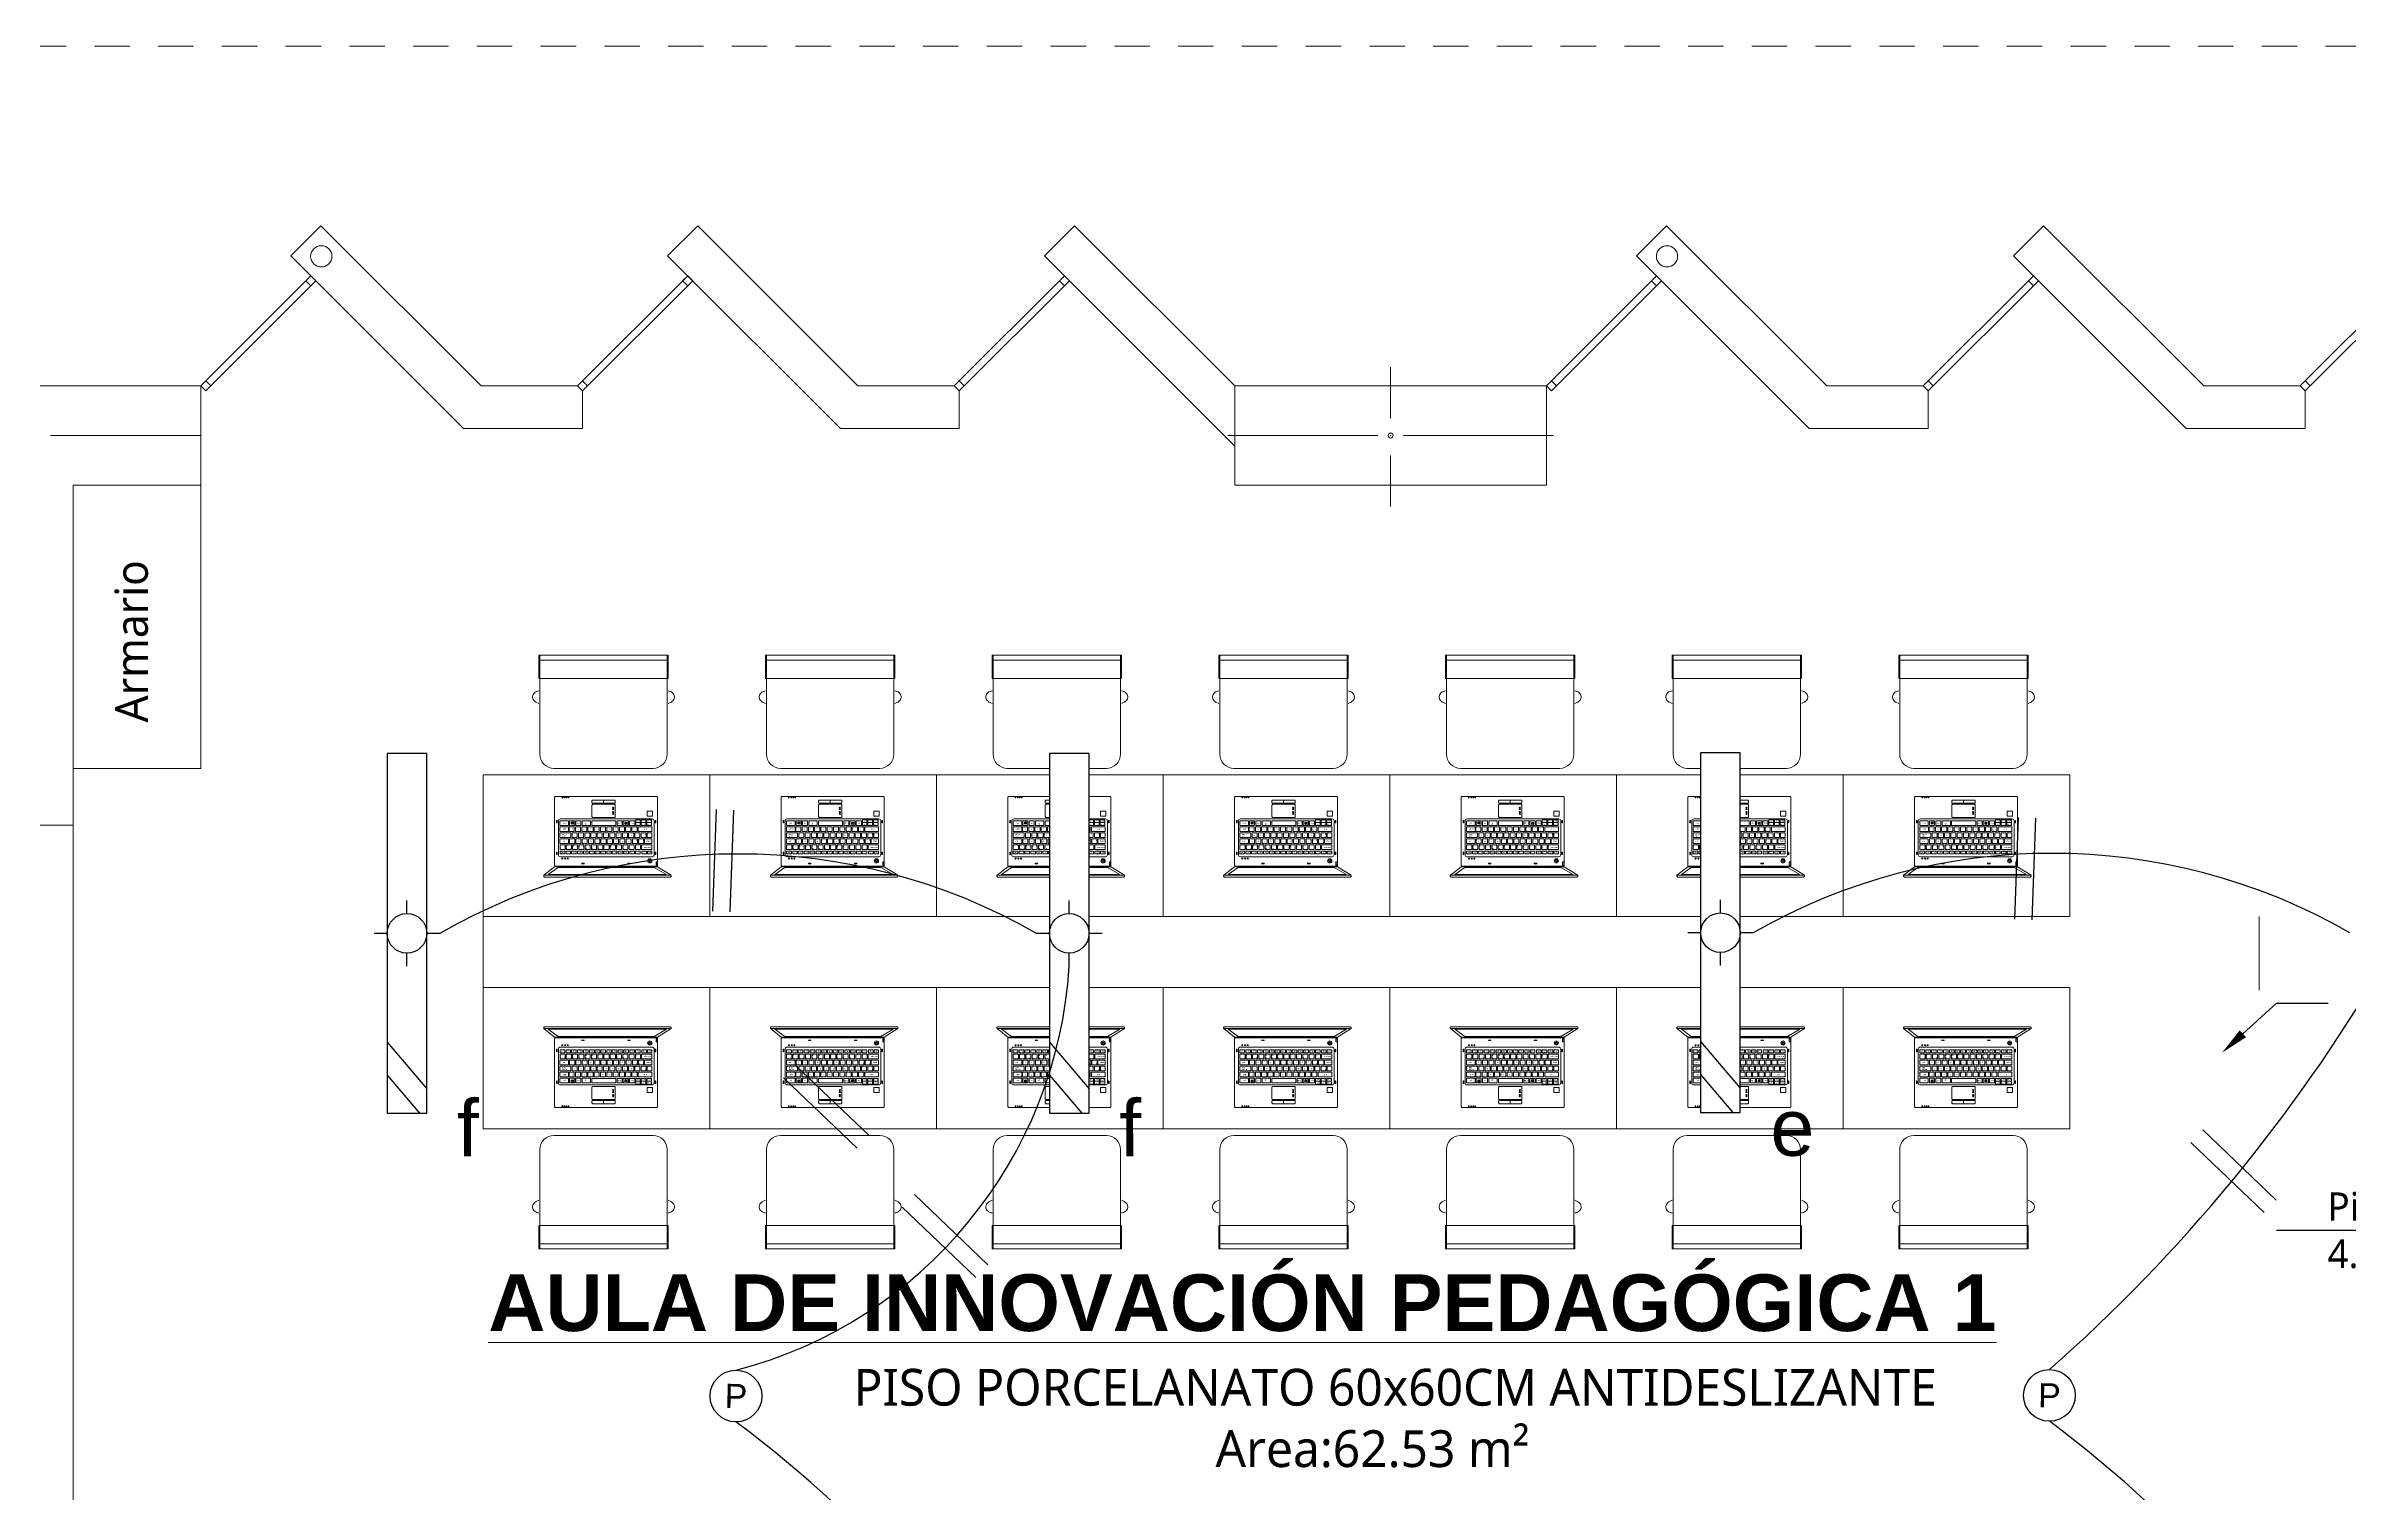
# Model space of a CAD drawing. Header units: metres. Extents: x -17 to 101, y 0 to 79.
# Drawn here: x 6.15 to 14.28, y 48.91 to 54.02 of the extents above; entities that cross this region are included whole.
import ezdxf
from ezdxf import colors
from ezdxf.entities.mleader import LeaderData, LeaderLine
from ezdxf.enums import TextEntityAlignment as Align
from ezdxf.math import Vec2, Vec3

# ---------------------------------------------------------------- set-up
doc = ezdxf.new("R2010")
doc.units = ezdxf.units.M
doc.set_wipeout_variables(frame=1)
doc.linetypes.add('HIDDEN2', pattern=[0.1875, 0.125, -0.0625])
for name, color, linetype, lineweight in [('ALUMBRADO', 1, 'Continuous', 30), ('Cotas varias El', 253, 'Continuous', 13), ('GRAFO 0 BLANCO', 7, 'Continuous', 0)]:
    doc.layers.add(name, color=color, linetype=linetype, lineweight=lineweight)
doc.styles.add('Generales', font='trebuc.ttf', dxfattribs={"height": 0.1})
doc.styles.add('Santa Rosa 1 50', font='trebuc.ttf')
doc.styles.get("Standard").update_dxf_attribs({"font": 'arial.ttf'})

# ---------------------------------------------------------------- blocks, each defined once
blk = doc.blocks.new('ADOSADO')
at = {"color": 1, "lineweight": 25}
blk.add_wipeout([(-0.63, 0.015), (0.64, 0.015), (0.64, 0.155), (-0.63, 0.155)], dxfattribs=at).dxf.layer = 'ALUMBRADO'
at = {"layer": 'ALUMBRADO', "lineweight": 25}
for points in [[(0.005, 0.1548), (0.005, 0.2007)], [(-0.4959, 0.155), (-0.63, 0.0409)], [(-0.3794, 0.155), (-0.5438, 0.015)], [(-0.1107, 0.085), (-0.0648, 0.085)], [(0.0748, 0.085), (0.1207, 0.085)], [(0.005, -0.0307), (0.005, 0.0152)]]:
    blk.add_lwpolyline(points, dxfattribs=at)
at = {"layer": 'ALUMBRADO', "color": 1, "lineweight": 25}
blk.add_lwpolyline([(-0.63, 0.015), (0.64, 0.015), (0.64, 0.155), (-0.63, 0.155)], close=True, dxfattribs=at)
at = {"layer": 'ALUMBRADO', "lineweight": 25}
blk.add_circle((0.005, 0.085), 0.0698, dxfattribs=at)
blk = doc.blocks.new('A$C34F338A5')
at = {"layer": 'GRAFO 0 BLANCO', "color": 8}
for p, q in [((0.7563, 0.6624), (0.7516, 0.6528)), ((0.7573, 0.6643), (0.7563, 0.6624)), ((0.7597, 0.6677), (0.7573, 0.6643)), ((0.7626, 0.6706), (0.7597, 0.6677)), ((0.7659, 0.6728), (0.7626, 0.6706)), ((0.7695, 0.6743), (0.7659, 0.6728)), ((0.7732, 0.6751), (0.7695, 0.6743)), ((0.777, 0.6751), (0.7732, 0.6751)), ((0.7807, 0.6743), (0.777, 0.6751)), ((0.7843, 0.6728), (0.7807, 0.6743)), ((0.7876, 0.6706), (0.7843, 0.6728)), ((0.7905, 0.6677), (0.7876, 0.6706)), ((0.7929, 0.6643), (0.7905, 0.6677)), ((0.7948, 0.6605), (0.7929, 0.6643)), ((0.7961, 0.6563), (0.7948, 0.6605)), ((0.7966, 0.6528), (0.7961, 0.6563)), ((0.8406, 0.6528), (0.905, 0.6528)), ((0.8406, 0.1969), (0.8406, 0.6528)), ((0.905, 0.6528), (0.923, 0.6528)), ((0.905, 0.1969), (0.905, 0.6528)), ((0.923, 0.1969), (0.923, 0.6528)), ((0.7516, 0.1969), (0.7563, 0.1873)), ((0.7563, 0.1873), (0.7573, 0.1854)), ((0.7573, 0.1854), (0.7597, 0.182)), ((0.7597, 0.182), (0.7626, 0.1792)), ((0.7626, 0.1792), (0.7659, 0.177)), ((0.7659, 0.177), (0.7695, 0.1754)), ((0.7695, 0.1754), (0.7732, 0.1747)), ((0.7732, 0.1747), (0.777, 0.1747)), ((0.777, 0.1747), (0.7807, 0.1754)), ((0.7807, 0.1754), (0.7843, 0.177)), ((0.7843, 0.177), (0.7876, 0.1792)), ((0.7876, 0.1792), (0.7905, 0.182)), ((0.7905, 0.182), (0.7929, 0.1854)), ((0.7929, 0.1854), (0.7948, 0.1893)), ((0.7948, 0.1893), (0.7961, 0.1934)), ((0.7961, 0.1934), (0.7966, 0.1969)), ((0.8406, 0.1969), (0.905, 0.1969)), ((0.905, 0.1969), (0.923, 0.1969))]:
    blk.add_line(p, q, dxfattribs=at)
for points in [[(0, 0.8), (0.5, 0.8), (0.5, 0), (0, 0), (0, 0.8)], [(0.3627, 0.4564), (0.3601, 0.459), (0.3627, 0.4615), (0.3627, 0.4564)], [(0.384, 0.4564), (0.3865, 0.459), (0.384, 0.4615), (0.384, 0.4564)]]:
    blk.add_lwpolyline(points, dxfattribs=at)
for points in [[(0.1458, 0.6634), (0.1458, 0.2137), (0.1422, 0.2137, -0.414214), (0.1394, 0.2165), (0.1394, 0.6606, -0.414214), (0.1422, 0.6634)], [(0.176, 0.2531), (0.176, 0.6147, 0.14104), (0.1757, 0.6157), (0.1458, 0.6634), (0.1458, 0.2138), (0.1756, 0.2519, 0.167529)], [(0.4239, 0.2553), (0.4239, 0.6124, 0.414214), (0.421, 0.6153), (0.18, 0.6153, 0.414214), (0.178, 0.6133), (0.178, 0.2544, 0.414214), (0.18, 0.2524), (0.421, 0.2524, 0.414214)], [(0.3448, 0.2727), (0.3448, 0.5965, 0.414214), (0.3377, 0.6036), (0.2181, 0.6036, 0.414214), (0.2109, 0.5965), (0.2109, 0.2727, 0.414214), (0.2181, 0.2656), (0.3377, 0.2656, 0.414214)], [(0.2273, 0.608), (0.2273, 0.6083, 0.414214), (0.2265, 0.6091), (0.2192, 0.6091, 0.414214), (0.2184, 0.6083), (0.2184, 0.608, 0.414214), (0.2192, 0.6073), (0.2265, 0.6073, 0.414214)], [(0.3395, 0.608), (0.3395, 0.6083, 0.414214), (0.3388, 0.6091), (0.3314, 0.6091, 0.414214), (0.3306, 0.6083), (0.3306, 0.608, 0.414214), (0.3314, 0.6073), (0.3388, 0.6073, 0.414214)], [(0.3961, 0.387), (0.3961, 0.4637, 0.414214), (0.3932, 0.4665), (0.3528, 0.4665, 0.414214), (0.3499, 0.4637), (0.3499, 0.387, 0.414214), (0.3528, 0.3842), (0.3932, 0.3842, 0.414214)], [(0.4109, 0.4253), (0.4109, 0.4637, 0.414214), (0.408, 0.4665), (0.4024, 0.4665, 0.414214), (0.3996, 0.4637), (0.3996, 0.4253)], [(0.4109, 0.387), (0.4109, 0.4253), (0.3996, 0.4253), (0.3996, 0.387, 0.414214), (0.4024, 0.3842), (0.408, 0.3842, 0.414214)], [(0.2273, 0.26), (0.2273, 0.2603, 0.414214), (0.2265, 0.2611), (0.2192, 0.2611, 0.414214), (0.2184, 0.2603), (0.2184, 0.26, 0.414214), (0.2192, 0.2593), (0.2265, 0.2593, 0.414214)], [(0.3395, 0.26), (0.3395, 0.2603, 0.414214), (0.3388, 0.2611), (0.3314, 0.2611, 0.414214), (0.3306, 0.2603), (0.3306, 0.26, 0.414214), (0.3314, 0.2593), (0.3388, 0.2593, 0.414214)]]:
    blk.add_lwpolyline(points, format="xyb", close=True, dxfattribs=at)
for points in [[(0.1735, 0.2644), (0.1735, 0.604), (0.1478, 0.6476), (0.1478, 0.2301)], [(0.176, 0.5931), (0.176, 0.5644), (0.178, 0.5644), (0.178, 0.5931)], [(0.176, 0.5931), (0.176, 0.5911), (0.178, 0.5911), (0.178, 0.5931)], [(0.1814, 0.6102), (0.1814, 0.6143), (0.1925, 0.6143), (0.1925, 0.6102)], [(0.1966, 0.5873), (0.1966, 0.5888), (0.1921, 0.5888), (0.1921, 0.5873)], [(0.2211, 0.5796), (0.2211, 0.596), (0.2312, 0.596), (0.2312, 0.5796)], [(0.2211, 0.5596), (0.2211, 0.5761), (0.2312, 0.5761), (0.2312, 0.5596)], [(0.2361, 0.5595), (0.2361, 0.596), (0.2525, 0.596), (0.2525, 0.5595)], [(0.2574, 0.5698), (0.2574, 0.596), (0.2738, 0.596), (0.2738, 0.5698)], [(0.2787, 0.5789), (0.2787, 0.596), (0.2951, 0.596), (0.2951, 0.5789)], [(0.2787, 0.5579), (0.2787, 0.5758), (0.2951, 0.5758), (0.2951, 0.5579)], [(0.3, 0.5473), (0.3, 0.5959), (0.3163, 0.5959), (0.3163, 0.5473)], [(0.3316, 0.5945), (0.3316, 0.5781), (0.3213, 0.5781), (0.3213, 0.5945)], [(0.3316, 0.5747), (0.3316, 0.5583), (0.3213, 0.5583), (0.3213, 0.5747)], [(0.3316, 0.5781), (0.3316, 0.5945), (0.3419, 0.5945), (0.3419, 0.5781)], [(0.3316, 0.5583), (0.3316, 0.5747), (0.3419, 0.5747), (0.3419, 0.5583)], [(0.3537, 0.5976), (0.3537, 0.5795), (0.3717, 0.5795), (0.3717, 0.5976)], [(0.176, 0.5644), (0.176, 0.5664), (0.178, 0.5664), (0.178, 0.5644)], [(0.1882, 0.5102), (0.1882, 0.5187), (0.1864, 0.5187), (0.1864, 0.5102)], [(0.2211, 0.5377), (0.2211, 0.5542), (0.2312, 0.5542), (0.2312, 0.5377)], [(0.2211, 0.5178), (0.2211, 0.5342), (0.2312, 0.5342), (0.2312, 0.5178)], [(0.2211, 0.4962), (0.2211, 0.5126), (0.2312, 0.5126), (0.2312, 0.4962)], [(0.2211, 0.4762), (0.2211, 0.4926), (0.2312, 0.4926), (0.2312, 0.4762)], [(0.2361, 0.5373), (0.2361, 0.5553), (0.2525, 0.5553), (0.2525, 0.5373)], [(0.2361, 0.5151), (0.2361, 0.5331), (0.2525, 0.5331), (0.2525, 0.5151)], [(0.2361, 0.493), (0.2361, 0.5109), (0.2525, 0.5109), (0.2525, 0.493)], [(0.2361, 0.4708), (0.2361, 0.4888), (0.2525, 0.4888), (0.2525, 0.4708)], [(0.2574, 0.5489), (0.2574, 0.5669), (0.2738, 0.5669), (0.2738, 0.5489)], [(0.2574, 0.5268), (0.2574, 0.5447), (0.2738, 0.5447), (0.2738, 0.5268)], [(0.2574, 0.5046), (0.2574, 0.5226), (0.2738, 0.5226), (0.2738, 0.5046)], [(0.2574, 0.4824), (0.2574, 0.5004), (0.2738, 0.5004), (0.2738, 0.4824)], [(0.2787, 0.5357), (0.2787, 0.5536), (0.2951, 0.5536), (0.2951, 0.5357)], [(0.2787, 0.5135), (0.2787, 0.5315), (0.2951, 0.5315), (0.2951, 0.5135)], [(0.2787, 0.4914), (0.2787, 0.5093), (0.2951, 0.5093), (0.2951, 0.4914)], [(0.3, 0.5251), (0.3, 0.5431), (0.3163, 0.5431), (0.3163, 0.5251)], [(0.3, 0.503), (0.3, 0.5209), (0.3163, 0.5209), (0.3163, 0.503)], [(0.3, 0.4808), (0.3, 0.4988), (0.3163, 0.4988), (0.3163, 0.4808)], [(0.3316, 0.5548), (0.3316, 0.5384), (0.3213, 0.5384), (0.3213, 0.5548)], [(0.3213, 0.517), (0.3213, 0.5349), (0.3377, 0.5349), (0.3377, 0.517)], [(0.3213, 0.4948), (0.3213, 0.5128), (0.3377, 0.5128), (0.3377, 0.4948)], [(0.3213, 0.4727), (0.3213, 0.4906), (0.3377, 0.4906), (0.3377, 0.4727)], [(0.3325, 0.5005), (0.3333, 0.5079), (0.3251, 0.5079), (0.3261, 0.5005)], [(0.3325, 0.5005), (0.3329, 0.5041), (0.3256, 0.5042), (0.3261, 0.5005)], [(0.3325, 0.5005), (0.3333, 0.5079), (0.3293, 0.5079), (0.3293, 0.5005)], [(0.3316, 0.5384), (0.3316, 0.5548), (0.3419, 0.5548), (0.3419, 0.5384)], [(0.2211, 0.4559), (0.2211, 0.4724), (0.2312, 0.4724), (0.2312, 0.4559)], [(0.2211, 0.436), (0.2211, 0.4524), (0.2312, 0.4524), (0.2312, 0.436)], [(0.2211, 0.4153), (0.2211, 0.4317), (0.2312, 0.4317), (0.2312, 0.4153)], [(0.2211, 0.3953), (0.2211, 0.4117), (0.2312, 0.4117), (0.2312, 0.3953)], [(0.2361, 0.4487), (0.2361, 0.4666), (0.2525, 0.4666), (0.2525, 0.4487)], [(0.2361, 0.4265), (0.2361, 0.4444), (0.2525, 0.4444), (0.2525, 0.4265)], [(0.2361, 0.4043), (0.2361, 0.4223), (0.2525, 0.4223), (0.2525, 0.4043)], [(0.2574, 0.4603), (0.2574, 0.4782), (0.2738, 0.4782), (0.2738, 0.4603)], [(0.2574, 0.4381), (0.2574, 0.4561), (0.2738, 0.4561), (0.2738, 0.4381)], [(0.2574, 0.4159), (0.2574, 0.4339), (0.2738, 0.4339), (0.2738, 0.4159)], [(0.2574, 0.3938), (0.2574, 0.4117), (0.2738, 0.4117), (0.2738, 0.3938)], [(0.2787, 0.4692), (0.2787, 0.4871), (0.2951, 0.4871), (0.2951, 0.4692)], [(0.2787, 0.447), (0.2787, 0.465), (0.2951, 0.465), (0.2951, 0.447)], [(0.2787, 0.4249), (0.2787, 0.4428), (0.2951, 0.4428), (0.2951, 0.4249)], [(0.2787, 0.4027), (0.2787, 0.4206), (0.2951, 0.4206), (0.2951, 0.4027)], [(0.3, 0.4586), (0.3, 0.4766), (0.3163, 0.4766), (0.3163, 0.4586)], [(0.3, 0.4365), (0.3, 0.4544), (0.3163, 0.4544), (0.3163, 0.4365)], [(0.3, 0.4143), (0.3, 0.4323), (0.3163, 0.4323), (0.3163, 0.4143)], [(0.3, 0.3921), (0.3, 0.4101), (0.3163, 0.4101), (0.3163, 0.3921)], [(0.3213, 0.3832), (0.3213, 0.4684), (0.3377, 0.4684), (0.3377, 0.3832)], [(0.3664, 0.4564), (0.3664, 0.4615), (0.3671, 0.4615), (0.3671, 0.4564)], [(0.3705, 0.4564), (0.3705, 0.4615), (0.3712, 0.4615), (0.3712, 0.4564)], [(0.3781, 0.4564), (0.3781, 0.4615), (0.3788, 0.4615), (0.3788, 0.4564)], [(0.381, 0.4564), (0.381, 0.4615), (0.3817, 0.4615), (0.3817, 0.4564)], [(0.1882, 0.3483), (0.1882, 0.3567), (0.1864, 0.3567), (0.1864, 0.3483)], [(0.2211, 0.3756), (0.2211, 0.392), (0.2312, 0.392), (0.2312, 0.3756)], [(0.2211, 0.3545), (0.2211, 0.3709), (0.2312, 0.3709), (0.2312, 0.3545)], [(0.2211, 0.3333), (0.2211, 0.3498), (0.2312, 0.3498), (0.2312, 0.3333)], [(0.2211, 0.3122), (0.2211, 0.3286), (0.2312, 0.3286), (0.2312, 0.3122)], [(0.2361, 0.3822), (0.2361, 0.4001), (0.2525, 0.4001), (0.2525, 0.3822)], [(0.2361, 0.36), (0.2361, 0.3779), (0.2525, 0.3779), (0.2525, 0.36)], [(0.2361, 0.3378), (0.2361, 0.3558), (0.2525, 0.3558), (0.2525, 0.3378)], [(0.2361, 0.3157), (0.2361, 0.3336), (0.2525, 0.3336), (0.2525, 0.3157)], [(0.2574, 0.3716), (0.2574, 0.3896), (0.2738, 0.3896), (0.2738, 0.3716)], [(0.2574, 0.3494), (0.2574, 0.3674), (0.2738, 0.3674), (0.2738, 0.3494)], [(0.2574, 0.3273), (0.2574, 0.3452), (0.2738, 0.3452), (0.2738, 0.3273)], [(0.2787, 0.3805), (0.2787, 0.3985), (0.2951, 0.3985), (0.2951, 0.3805)], [(0.2787, 0.3584), (0.2787, 0.3763), (0.2951, 0.3763), (0.2951, 0.3584)], [(0.2787, 0.3362), (0.2787, 0.3542), (0.2951, 0.3542), (0.2951, 0.3362)], [(0.2787, 0.314), (0.2787, 0.332), (0.2951, 0.332), (0.2951, 0.314)], [(0.3, 0.37), (0.3, 0.3879), (0.3163, 0.3879), (0.3163, 0.37)], [(0.3, 0.3478), (0.3, 0.3658), (0.3163, 0.3658), (0.3163, 0.3478)], [(0.3, 0.3257), (0.3, 0.3436), (0.3163, 0.3436), (0.3163, 0.3257)], [(0.3212, 0.3494), (0.3212, 0.3789), (0.3376, 0.3789), (0.3376, 0.3494)], [(0.3212, 0.3273), (0.3212, 0.3452), (0.3376, 0.3452), (0.3376, 0.3273)], [(0.176, 0.2746), (0.176, 0.3033), (0.178, 0.3033), (0.178, 0.2746)], [(0.176, 0.3033), (0.176, 0.3013), (0.178, 0.3013), (0.178, 0.3033)], [(0.176, 0.2746), (0.176, 0.2766), (0.178, 0.2766), (0.178, 0.2746)], [(0.2211, 0.2925), (0.2211, 0.3089), (0.2312, 0.3089), (0.2312, 0.2925)], [(0.2211, 0.2713), (0.2211, 0.2878), (0.2312, 0.2878), (0.2312, 0.2713)], [(0.2361, 0.2935), (0.2361, 0.3114), (0.2525, 0.3114), (0.2525, 0.2935)], [(0.2361, 0.2713), (0.2361, 0.2893), (0.2525, 0.2893), (0.2525, 0.2713)], [(0.2574, 0.3051), (0.2574, 0.3231), (0.2738, 0.3231), (0.2738, 0.3051)], [(0.2574, 0.2712), (0.2574, 0.3009), (0.2738, 0.3009), (0.2738, 0.2712)], [(0.2787, 0.2712), (0.2787, 0.3098), (0.2951, 0.3098), (0.2951, 0.2712)], [(0.3, 0.3035), (0.3, 0.3214), (0.3163, 0.3214), (0.3163, 0.3035)], [(0.3, 0.2712), (0.3, 0.3011), (0.3163, 0.3011), (0.3163, 0.2712)], [(0.3212, 0.3051), (0.3212, 0.3231), (0.3376, 0.3231), (0.3376, 0.3051)], [(0.3212, 0.2712), (0.3212, 0.3009), (0.3376, 0.3009), (0.3376, 0.2712)], [(0.3336, 0.311), (0.3344, 0.3184), (0.3262, 0.3184), (0.3272, 0.311)], [(0.3336, 0.311), (0.334, 0.3147), (0.3267, 0.3147), (0.3272, 0.311)], [(0.3336, 0.311), (0.3344, 0.3184), (0.3304, 0.3184), (0.3304, 0.311)], [(0.4239, 0.3), (0.4239, 0.3027), (0.4185, 0.3027), (0.4185, 0.3)], [(0.4239, 0.293), (0.4239, 0.2957), (0.4185, 0.2957), (0.4185, 0.293)], [(0.4239, 0.2861), (0.4239, 0.2889), (0.4185, 0.2889), (0.4185, 0.2861)], [(0.4239, 0.278), (0.4239, 0.2807), (0.4185, 0.2807), (0.4185, 0.278)]]:
    blk.add_lwpolyline(points, close=True, dxfattribs=at)
blk.add_lwpolyline([(0.923, 0.1999), (0.573, 0.1999, -0.414214), (0.523, 0.2499), (0.523, 0.5999, -0.414214), (0.573, 0.6499), (0.923, 0.6499), (0.923, 0.1999)], format="xyb", dxfattribs=at)
for centre, radius in [((0.1965, 0.5881), 0.00745), ((0.2045, 0.2985), 0.00177), ((0.2045, 0.2892), 0.00177), ((0.2045, 0.2793), 0.00177)]:
    blk.add_circle(centre, radius, dxfattribs=at)
blk.add_arc((0.1971, 0.5881), 0.00424, 222.75169, 140.82589, dxfattribs=at)
for s, height, p in [('Bloq', 0.00246, (0.2255, 0.5646)), ('Pausa', 0.00246, (0.2258, 0.5837)), ('Despl', 0.00246, (0.2286, 0.5637)), ('Inter', 0.00246, (0.2287, 0.5843)), ('Retroceso', 0.00417, (0.2455, 0.5659)), ('Enter', 0.00417, (0.2673, 0.577)), ('}', 0.00417, (0.2918, 0.572)), ('Shift', 0.00417, (0.3105, 0.5661)), ('Re Pág', 0.00246, (0.327, 0.581)), ('Inicio ', 0.00246, (0.327, 0.5619)), ('Av Pág', 0.00246, (0.3379, 0.582)), ('Impr', 0.00246, (0.226, 0.5422)), ('F12', 0.00411, (0.2281, 0.5211)), ('F10', 0.00411, (0.2281, 0.4798)), ('F11', 0.00411, (0.2282, 0.5006)), ('Pant', 0.00246, (0.2291, 0.5424)), ('?', 0.00417, (0.2413, 0.5176)), ('=', 0.00417, (0.2401, 0.4945)), ('¿', 0.00417, (0.2423, 0.5385)), ('0', 0.00417, (0.2504, 0.4939)), ('¡', 0.00417, (0.2503, 0.5386)), ("'", 0.00417, (0.2521, 0.5178)), ('^ ', 0.00417, (0.263, 0.5281)), ('*', 0.00417, (0.263, 0.5497)), ('P', 0.00417, (0.2669, 0.5119)), ('O', 0.00417, (0.2671, 0.4895)), (']', 0.00417, (0.2704, 0.5637)), ('[ ', 0.00417, (0.2706, 0.5405)), ('`', 0.00417, (0.2725, 0.5289)), ('+', 0.00417, (0.2718, 0.55)), ('¨', 0.00417, (0.2847, 0.5387)), ('Ñ', 0.00417, (0.2892, 0.5202)), ('L', 0.00417, (0.2892, 0.4984)), ('{', 0.00417, (0.2923, 0.5479)), ('´', 0.00417, (0.2924, 0.539)), (':', 0.00417, (0.3044, 0.5056)), ('_', 0.00417, (0.3028, 0.5297)), ('-', 0.00417, (0.3136, 0.5299)), ('.', 0.00417, (0.3139, 0.5059)), ('Insert', 0.00246, (0.3269, 0.5424)), ('Ctrl', 0.00417, (0.3312, 0.5213)), ('Alt Gr', 0.00417, (0.3317, 0.4744)), ('Supr', 0.00246, (0.3375, 0.5429)), ('Fin', 0.00246, (0.3386, 0.5635)), ('F8', 0.00411, (0.2281, 0.4411)), ('F9', 0.00411, (0.2282, 0.461)), ('F6', 0.00411, (0.2282, 0.4008)), ('F7', 0.00411, (0.2283, 0.4206)), ('/', 0.00417, (0.2411, 0.4293)), ('&', 0.00417, (0.2415, 0.406)), (')', 0.00417, (0.242, 0.4737)), ('(', 0.00417, (0.242, 0.4507)), ('9', 0.00417, (0.2508, 0.4725)), ('8', 0.00417, (0.2511, 0.45)), ('6', 0.00417, (0.2514, 0.4054)), ('7', 0.00417, (0.2514, 0.4276)), ('I', 0.00417, (0.267, 0.4688)), ('U', 0.00417, (0.2671, 0.445)), ('Y', 0.00417, (0.2672, 0.4234)), ('H', 0.00417, (0.2891, 0.4319)), ('J', 0.00417, (0.2892, 0.4553)), ('G', 0.00417, (0.2894, 0.4097)), ('K', 0.00417, (0.2894, 0.476)), (';', 0.00417, (0.305, 0.4829)), ('N', 0.00417, (0.3104, 0.4436)), ('B', 0.00417, (0.3107, 0.4216)), ('M', 0.00417, (0.3109, 0.4649)), (',', 0.00417, (0.3142, 0.4823)), ('F3', 0.00411, (0.2279, 0.3388)), ('F4', 0.00411, (0.228, 0.3593)), ('F5', 0.00411, (0.2282, 0.3809)), ('.', 0.00417, (0.2383, 0.3394)), ('$', 0.00417, (0.2423, 0.362)), ('%%%', 0.00417, (0.2423, 0.3838)), ('@', 0.00417, (0.2498, 0.3279)), ('#', 0.00417, (0.25, 0.3512)), ('3', 0.00417, (0.2502, 0.3386)), ('5', 0.00417, (0.2507, 0.3837)), ('4', 0.00417, (0.2512, 0.3615)), ('~ ', 0.00417, (0.2525, 0.3735)), ('T', 0.00417, (0.2672, 0.4012)), ('E', 0.00417, (0.2671, 0.3565)), ('R', 0.00417, (0.2673, 0.3782)), ('W', 0.00417, (0.2674, 0.3337)), ('S', 0.00417, (0.2893, 0.3432)), ('F', 0.00417, (0.2893, 0.3886)), ('D', 0.00417, (0.2894, 0.3656)), ('Z', 0.00417, (0.3101, 0.3335)), ('X', 0.00417, (0.3104, 0.3543)), ('V', 0.00417, (0.3107, 0.399)), ('C', 0.00417, (0.3107, 0.3768)), ('Alt', 0.00417, (0.329, 0.358)), ('Fn', 0.00417, (0.3311, 0.3337)), ('Esc', 0.00411, (0.2275, 0.2743)), ('F1', 0.00411, (0.228, 0.2976)), ('F2', 0.00411, (0.2282, 0.318)), ('!', 0.00417, (0.2416, 0.2946)), ('"', 0.00417, (0.2421, 0.3164)), ('¬', 0.00417, (0.2411, 0.3067)), ('\\', 0.00417, (0.2495, 0.2849)), ('|', 0.00411, (0.2496, 0.3072)), ('2', 0.00417, (0.251, 0.3164)), ('1', 0.00417, (0.251, 0.2944)), ('°', 0.00411, (0.2523, 0.2723)), ('Tab', 0.00417, (0.2672, 0.2786)), ('Q', 0.00417, (0.2671, 0.3107)), ('Bloq', 0.00417, (0.2859, 0.2795)), ('A', 0.00417, (0.2894, 0.3212)), ('Mayús', 0.00417, (0.2918, 0.2795)), ('<', 0.00417, (0.3077, 0.3134)), ('Shift', 0.00417, (0.3108, 0.2816)), ('>', 0.00417, (0.3135, 0.314)), ('Ctrl', 0.00417, (0.3308, 0.2812))]:
    blk.add_text(s, height=height, rotation=90, dxfattribs=at).set_placement(p)

msp = doc.modelspace()

# ---------------------------------------------------------------- linework, layer by layer
at = {"color": 7, "ltscale": 0.0005}
for centre in [(8.5844, 49.2522), (13.2203, 49.2544)]:
    msp.add_circle(centre, 0.0913, dxfattribs=at)
at = {"layer": 'ALUMBRADO', "color": 114, "lineweight": 25}
for points in [[(8.5027, 50.9641), (8.5151, 51.3228)], [(8.564, 50.9618), (8.5764, 51.3205)], [(13.0984, 50.9358), (13.1108, 51.2945)], [(13.1598, 50.9335), (13.1722, 51.2922)], [(9.0541, 50.1718), (8.7946, 50.4197)], [(9.0115, 50.1275), (8.752, 50.3754)], [(14.021, 49.9439), (13.7615, 50.1918)], [(13.9785, 49.8996), (13.719, 50.1475)], [(9.4734, 49.7155), (9.2139, 49.9635)], [(9.4309, 49.6712), (9.1714, 49.9192)]]:
    msp.add_lwpolyline(points, dxfattribs=at)
at = {"layer": 'ALUMBRADO', "lineweight": 25}
for centre, radius, start, end in [((13.2278, 49.0486), 2.1195, 60.20869, 119.79131), ((9.3566, 53.73), 5.8438, 311.38877, 329.59269), ((6.0962, 45.8194), 4.166, 28.40731, 53.32728), ((10.7321, 45.8217), 4.166, 28.40731, 53.32728)]:
    msp.add_arc(centre, radius, start, end, dxfattribs=at)
at = {"layer": 'Cotas varias El', "linetype": 'Continuous'}
for p, q in [((6.6949, 52.8181), (7.0838, 53.2071)), ((7.0838, 53.2071), (7.0661, 53.1894)), ((7.0661, 53.1894), (7.0838, 53.1717)), ((7.0838, 53.2071), (7.1015, 53.1894)), ((7.0838, 53.1717), (7.1015, 53.1894)), ((8.0249, 52.8181), (8.4138, 53.2071)), ((8.4138, 53.2071), (8.3961, 53.1894)), ((8.3961, 53.1894), (8.4138, 53.1717)), ((8.4138, 53.2071), (8.4315, 53.1894)), ((8.4138, 53.1717), (8.4315, 53.1894)), ((9.3549, 52.8181), (9.7438, 53.2071)), ((9.7438, 53.2071), (9.7262, 53.1894)), ((9.7262, 53.1894), (9.7438, 53.1717)), ((9.7438, 53.2071), (9.7615, 53.1894)), ((9.7438, 53.1717), (9.7615, 53.1894)), ((11.4449, 52.8181), (11.8338, 53.2071)), ((11.8338, 53.2071), (11.8161, 53.1894)), ((11.8161, 53.1894), (11.8338, 53.1717)), ((11.8338, 53.2071), (11.8515, 53.1894)), ((11.8338, 53.1717), (11.8515, 53.1894)), ((12.7749, 52.8181), (13.1638, 53.2071)), ((13.1638, 53.2071), (13.1461, 53.1894)), ((13.1461, 53.1894), (13.1638, 53.1717)), ((13.1638, 53.2071), (13.1815, 53.1894)), ((13.1638, 53.1717), (13.1815, 53.1894)), ((14.1049, 52.8181), (14.4938, 53.2071)), ((6.7302, 52.8181), (7.0838, 53.1717)), ((8.0603, 52.8181), (8.4138, 53.1717)), ((9.3903, 52.8181), (9.7438, 53.1717)), ((11.4802, 52.8181), (11.8338, 53.1717)), ((12.8103, 52.8181), (13.1638, 53.1717)), ((14.1403, 52.8181), (14.4938, 53.1717)), ((10.8949, 52.8847), (10.8949, 52.7047)), ((6.6949, 52.8181), (6.7126, 52.8005)), ((6.7302, 52.8181), (6.7126, 52.8358)), ((6.7126, 52.8005), (6.7302, 52.8181)), ((8.0603, 52.8181), (8.0426, 52.8358)), ((8.0426, 52.8005), (8.0603, 52.8181)), ((9.3903, 52.8181), (9.3726, 52.8358)), ((9.3726, 52.8005), (9.3903, 52.8181)), ((11.4626, 52.8005), (11.4449, 52.8181)), ((11.4802, 52.8181), (11.4626, 52.8358)), ((11.4626, 52.8005), (11.4802, 52.8181)), ((12.8103, 52.8181), (12.7926, 52.8358)), ((12.7926, 52.8005), (12.8103, 52.8181)), ((14.1403, 52.8181), (14.1226, 52.8358)), ((14.1226, 52.8005), (14.1403, 52.8181)), ((6.6949, 52.6431), (6.1649, 52.6431)), ((10.3199, 52.6431), (10.8499, 52.6431)), ((11.4699, 52.6431), (10.9399, 52.6431)), ((10.8949, 52.5731), (10.8949, 52.3931))]:
    msp.add_line(p, q, dxfattribs=at)
at = {"layer": 'Cotas varias El', "ltscale": 0.05}
for p, q in [((8.0249, 52.8181), (8.0426, 52.8005)), ((8.0249, 52.8181), (8.0426, 52.8005)), ((8.0426, 52.8005), (8.0426, 52.6681)), ((9.3549, 52.8181), (9.3726, 52.8005)), ((9.3549, 52.8181), (9.3726, 52.8005)), ((9.3726, 52.8005), (9.3726, 52.6681)), ((12.7749, 52.8181), (12.7926, 52.8005)), ((12.7749, 52.8181), (12.7926, 52.8005)), ((12.7926, 52.8005), (12.7926, 52.6681)), ((14.1049, 52.8181), (14.1226, 52.8005)), ((14.1049, 52.8181), (14.1226, 52.8005)), ((14.1226, 52.8005), (14.1226, 52.6681)), ((7.6227, 52.6681), (8.0426, 52.6681)), ((12.3727, 52.6681), (12.7926, 52.6681))]:
    msp.add_line(p, q, dxfattribs=at)
at = {"layer": 'Cotas varias El', "linetype": 'HIDDEN2'}
msp.add_lwpolyline([(34.7949, 52.8181), (34.7949, 54.0181), (5.9949, 54.0181), (5.9949, 52.8181)], dxfattribs=at)
at = {"layer": 'Cotas varias El', "ltscale": 0.05}
for points in [[(7.1191, 53.3838), (7.0131, 53.2778)], [(7.6848, 52.8181), (7.1191, 53.3838)], [(8.4492, 53.3838), (8.3431, 53.2778)], [(9.0149, 52.8181), (8.4492, 53.3838)], [(9.7792, 53.3838), (9.6731, 53.2778)], [(10.3449, 52.8181), (9.7792, 53.3838)], [(11.8691, 53.3838), (11.7631, 53.2778)], [(12.4348, 52.8181), (11.8691, 53.3838)], [(13.1992, 53.3838), (13.0931, 53.2778)], [(13.7649, 52.8181), (13.1992, 53.3838)], [(7.0131, 53.2778), (7.6227, 52.6681)], [(8.3431, 53.2778), (8.9527, 52.6681)], [(9.6731, 53.2778), (10.3449, 52.606)], [(11.7631, 53.2778), (12.3727, 52.6681)], [(13.0931, 53.2778), (13.7027, 52.6681)], [(8.0249, 52.8181), (7.6848, 52.8181)], [(9.0149, 52.8181), (9.3549, 52.8181)], [(12.6049, 52.8181), (12.4348, 52.8181)], [(12.7749, 52.8181), (12.6049, 52.8181)], [(13.7649, 52.8181), (14.1049, 52.8181)], [(8.9527, 52.6681), (9.3726, 52.6681)], [(13.7027, 52.6681), (14.1226, 52.6681)]]:
    msp.add_lwpolyline(points, dxfattribs=at)
at = {"layer": 'Cotas varias El'}
for points in [[(5.9949, 51.2681), (5.9949, 52.8181), (6.6949, 52.8181)], [(6.6949, 52.8181), (6.6949, 52.4681), (6.2449, 52.4681), (6.2449, 51.2681)], [(11.4449, 52.8181), (11.4449, 52.4681), (10.3449, 52.4681), (10.3449, 52.606)], [(6.6949, 52.4681), (6.2449, 52.4681), (6.2449, 51.4681), (6.6949, 51.4681), (6.6949, 52.4681)], [(6.6949, 52.4681), (6.2449, 52.4681), (6.2449, 51.4681), (6.6949, 51.4681), (6.6949, 52.4681)], [(7.6919, 50.9451), (7.6919, 50.6951)], [(13.9606, 50.9451), (13.9606, 50.6855)]]:
    msp.add_lwpolyline(points, dxfattribs=at)
at = {"layer": 'Cotas varias El', "linetype": 'Continuous'}
for points in [[(5.9949, 52.8181), (5.9949, 51.2681), (6.2449, 51.2681), (6.2449, 52.4681), (6.6949, 52.4681), (6.6949, 52.8181)], [(10.3449, 52.4681), (11.4449, 52.4681), (11.4449, 52.8181), (10.3449, 52.8181)]]:
    msp.add_lwpolyline(points, close=True, dxfattribs=at)
at = {"layer": 'Cotas varias El', "ltscale": 0.05}
msp.add_lwpolyline([(5.9949, 51.2681), (5.9949, 47.9681), (6.2449, 47.9681), (6.2449, 51.2681)], close=True, dxfattribs=at)
at = {"layer": 'Cotas varias El'}
for centre in [(7.1206, 53.2758), (11.8704, 53.2757)]:
    msp.add_circle(centre, 0.0375, dxfattribs=at)
at = {"layer": 'Cotas varias El', "linetype": 'Continuous'}
msp.add_circle((10.8949, 52.6431), 0.00871, dxfattribs=at)
msp.add_point((10.8949, 52.6431), dxfattribs=at)

# ---------------------------------------------------------------- block references
at = {"layer": 'ALUMBRADO', "lineweight": 25, "rotation": 90}
msp.add_blockref('ADOSADO', (7.5081, 50.8807), dxfattribs=at)
at = {"layer": 'Cotas varias El', "xscale": -1, "rotation": 270}
for p in [(7.6919, 50.9451), (8.4919, 50.9451), (9.2919, 50.9451), (10.0919, 50.9451), (10.8919, 50.9451), (11.6919, 50.9451), (12.4919, 50.9451)]:
    msp.add_blockref('A$C34F338A5', p, dxfattribs=at)
at = {"layer": 'Cotas varias El', "rotation": 270}
for p in [(7.6919, 50.6951), (8.4919, 50.6951), (9.2919, 50.6951), (10.0919, 50.6951), (10.8919, 50.6951), (11.6919, 50.6951), (12.4919, 50.6951)]:
    msp.add_blockref('A$C34F338A5', p, dxfattribs=at)

# ---------------------------------------------------------------- texts
at = {"color": 7}
for p in [(8.5844, 49.2522), (13.2203, 49.2544)]:
    msp.add_attdef('P', text='P', height=0.0855, rotation=358.96573, dxfattribs=at).set_placement(p, align=Align.MIDDLE_CENTER)
at = {"layer": 'ALUMBRADO', "color": 102, "lineweight": 25}
for s, p in [('f', (7.5995, 50.0982, 6632.0928)), ('f', (9.937, 50.0982, 6632.0928)), ('e', (12.2355, 50.1004, 6632.0928))]:
    msp.add_text(s, height=0.2, rotation=0.02151, dxfattribs=at).set_placement(p)
at = {"layer": 'Cotas varias El', "insert": (6.3935, 51.6302), "char_height": 0.115, "attachment_point": 1, "rotation": 90, "style": 'Generales'}
msp.add_mtext_dynamic_manual_height_columns('Armario', width=0.645812, gutter_width=1, heights=[0], dxfattribs=at)
msp.add_mtext_dynamic_manual_height_columns('Armario', width=0.645812, gutter_width=1, heights=[0], dxfattribs=at)
at = {"layer": 'Cotas varias El', "insert": (7.4359, 49.6816), "char_height": 0.209, "attachment_point": 1, "style": 'Santa Rosa 1 50'}
msp.add_mtext_dynamic_manual_height_columns('\\pi0.27418;{\\fSwis721 Ex BT|b1|i0|c0|p34;\\H0.95694x;\\LAULA DE INNOVACIÓN PEDAGÓGICA 1\\P\\pi1.5634;\\fTrebuchet MS|b0|i0|c0|p34;\\H0.65x;\\lPISO PORCELANATO 60x60CM ANTIDESLIZANTE\\P\\pi2.8408;Area:62.53 m²}', width=6.822621, gutter_width=1, heights=[0], dxfattribs=at)

# ---------------------------------------------------------------- leaders
at = {"layer": 'Cotas varias El'}
ml = msp.add_multileader_mtext('Standard', dxfattribs=at)
ml.set_content('{\\H0.86957x;Espacio técnico} ', color=256, style='Generales')
ml.set_leader_properties()
ml.build(insert=Vec2(0, 0))
ml.multileader.update_dxf_attribs({"text_right_attachment_type": 6, "dogleg_length": 0.1826, "arrow_head_size": 0.1})
ctx = ml.context
ctx.base_point, ctx.char_height, ctx.arrow_head_size, ctx.landing_gap_size, ctx.plane_origin = Vec3(14.204, 50.6389), 0.115, 0.1, 0.09, Vec3(15.4733, 51.3202)
ctx.right_attachment = 6
notes = []
notes.append((ctx, [(0, (1, 1, 0), (14.0214, 50.6389), (1, 0), 0.1826, [(0, [(13.829, 50.4638)], 0, [])])]))
ctx.mtext.insert, ctx.mtext.flow_direction = Vec3(14.294, 50.7106), 5
ml = msp.add_multileader_mtext('Standard', dxfattribs=at)
ml.set_content('{\\H0.86957x;Pizarra acrílica\\P4.20m x 1.20m} ', color=256, style='Generales')
ml.set_leader_properties()
ml.build(insert=Vec2(0, 0))
ml.multileader.update_dxf_attribs({"text_right_attachment_type": 6, "dogleg_length": 0.1826, "arrow_head_size": 0.1})
ctx = ml.context
ctx.base_point, ctx.char_height, ctx.arrow_head_size, ctx.landing_gap_size, ctx.plane_origin = Vec3(14.1115, 49.913), 0.115, 0.1, 0.09, Vec3(15.3808, 50.5942)
ctx.right_attachment = 6
notes.append((ctx, [(1, (1, 1, 0), (15.3884, 49.8361), (-1, 0), 0.1826, [(0, [(15.5416, 49.6477)], 0, [])])]))
ctx.mtext.insert, ctx.mtext.flow_direction = Vec3(14.2015, 49.9711), 5
for ctx, leaders in notes:
    for number, flags, end, landing, length, lines in leaders:
        leader = LeaderData()
        leader.index, (leader.has_last_leader_line, leader.has_dogleg_vector, leader.attachment_direction) = number, flags
        leader.last_leader_point, leader.dogleg_vector, leader.dogleg_length = Vec3(end), Vec3(landing), length
        for number, points, colour, breaks in lines:
            line = LeaderLine()
            line.index, line.vertices, line.color, line.breaks = number, Vec3.list(points), colors.encode_raw_color(colour), breaks
            leader.lines.append(line)
        ctx.leaders.append(leader)

# ---------------------------------------------------------------- next in the draw order: linework, layer by layer
at = {"layer": 'ALUMBRADO', "lineweight": 25}
msp.add_arc((8.5919, 49.0463), 2.1195, 60.20869, 119.79131, dxfattribs=at)

# ---------------------------------------------------------------- next in the draw order: block references
at = {"layer": 'ALUMBRADO', "lineweight": 25, "rotation": 90}
msp.add_blockref('ADOSADO', (12.1441, 50.8829), dxfattribs=at)

# ---------------------------------------------------------------- next in the draw order: block references
msp.add_blockref('ADOSADO', (9.8456, 50.8807), dxfattribs=at)

# ---------------------------------------------------------------- next in the draw order: linework, layer by layer
at = {"layer": 'ALUMBRADO', "lineweight": 25}
msp.add_arc((8.1888, 50.8676), 1.5749, 284.57992, 356.44368, dxfattribs=at)

doc.saveas('drawing.dxf')
